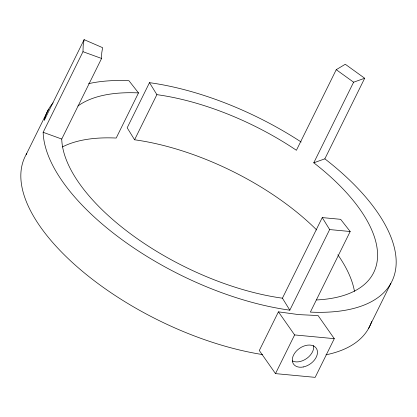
<?xml version="1.0" encoding="UTF-8"?>
<svg xmlns="http://www.w3.org/2000/svg" width="417" height="417" viewBox="0 0 417 417"><rect width="100%" height="100%" fill="white"/><g stroke="black" fill="none" stroke-linecap="round" stroke-linejoin="round"><path stroke-width="0.63" d="M289.815 310.165A192.06 87.789 26.3 0 1 43.154 132.298L82.988 51.703L83.181 45.521L84.13 39.646L102.598 47.668L101.748 52.928L101.576 58.453L61.742 139.049A171.835 78.547 26.3 0 0 282.424 298.186L289.815 310.165L329.649 229.569L322.258 217.591L282.424 298.186M26.13 154.624L48.435 109.489M84.13 39.646L44.296 120.242A192.06 87.789 26.3 0 1 53.084 102.837M88.597 83.676A192.06 87.789 26.3 0 1 128.952 80.731L138.501 92.913L116.197 138.048A171.835 78.547 26.3 0 0 62.446 146.935M301.163 142.009A192.06 87.789 26.3 0 0 149.495 82.665L127.185 127.8L134.576 139.778A171.835 78.547 26.3 0 1 316.68 229.965M134.576 139.778L156.881 94.649L149.495 82.665M322.258 217.591L340.637 219.326L350.186 231.508L310.357 312.104A192.06 87.789 26.3 0 0 324.848 158.841L364.682 78.245L345.281 64.254L336.243 69.686L296.414 150.282A171.835 78.547 26.3 0 0 156.881 94.649M316.545 299.948A171.835 78.547 26.3 0 0 313.772 162.802L353.606 82.206L364.682 78.245M278.426 311.838L259.306 350.525L275.496 373.616L315.163 377.354L334.283 338.667L318.072 315.544L298.666 314.606L278.426 311.838L294.616 334.929L334.283 338.667M275.496 373.616L294.616 334.929M368.565 328.476L390.87 283.346M313.772 162.802L324.848 158.841M350.186 231.508L329.649 229.569M82.988 51.703L101.576 58.453M43.154 132.298L61.742 139.049M336.243 69.686L353.606 82.206M371.656 321.465A192.06 87.789 26.3 0 1 325.995 354.81M262.486 354.559A192.06 87.789 26.3 0 1 80.085 269.33A192.06 87.789 26.3 0 1 26.771 153.519M77.906 106.007A171.835 78.547 26.3 0 1 138.501 92.913M337.848 254.792A171.835 78.547 26.3 0 1 354.471 291.368M313.615 345.563A13.865 9.461 -35 0 1 306.823 358.396A13.865 9.461 -35 0 1 292.338 360.94M303.362 366.955A13.865 9.461 -35 0 0 316.472 348.534A13.865 9.461 -35 0 0 294.84 352.938A13.865 9.461 -35 0 0 303.362 366.955"/></g></svg>
